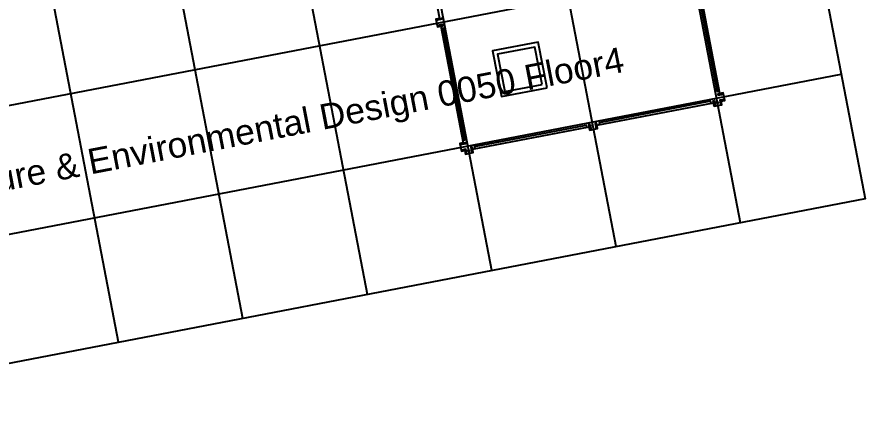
# Model space of a CAD drawing. Header units: inches. Extents: x 69199034 to 69202725, y 27673835 to 27677097.
# Drawn here: x 69200315 to 69202725, y 27673835 to 27674962 of the extents above; entities that cross this region are included whole.
import ezdxf

# ---------------------------------------------------------------- set-up
doc = ezdxf.new("R2010")
doc.units = ezdxf.units.IN
doc.header["$LTSCALE"] = 10
doc.header["$MEASUREMENT"] = 0
for name, color, linetype in [('A-GRID', 1, 'CONTINUOUS'), ('A-ROOF', 2, 'CONTINUOUS'), ('A-TTLB', 4, 'CONTINUOUS')]:
    doc.layers.add(name, color=color, linetype=linetype)
doc.styles.add('CP_TITLE', font='arial.ttf', dxfattribs={"width": 0.85, "height": 0.125})

msp = doc.modelspace()

# ---------------------------------------------------------------- linework, layer by layer
at = {"layer": 'A-GRID'}
msp.add_lwpolyline([(69202215.7, 27677097.4), (69202725.1, 27674445.9), (69199543.3, 27673834.6), (69199033.8, 27676486.1)], close=True, dxfattribs=at)
for points in [[(69202371.5, 27674378), (69201862.1, 27677029.5)], [(69202018, 27674310.1), (69201508.6, 27676961.6)], [(69201664.5, 27674242.1), (69201155, 27676893.6)], [(69201310.9, 27674174.2), (69200801.5, 27676825.7)], [(69200957.4, 27674106.3), (69200448, 27676757.8)], [(69200603.9, 27674038.4), (69200094.4, 27676689.9)], [(69199407.4, 27674541.7), (69202589.2, 27675153)], [(69199475.3, 27674188.1), (69202657.2, 27674799.4)]]:
    msp.add_lwpolyline(points, dxfattribs=at)
at = {"layer": 'A-ROOF'}
for points in [[(69201451.8, 27675289.8), (69201515.6, 27674957.9), (69201505.9, 27674956), (69201510.1, 27674934.4), (69201519.8, 27674936.3), (69201583.5, 27674604.4), (69201573.9, 27674602.5), (69201578, 27674580.9), (69201587.8, 27674582.8), (69201589.7, 27674573), (69201611.3, 27674577.1), (69201609.5, 27674586.8), (69201941.4, 27674650.6), (69201943.2, 27674640.9), (69201964.8, 27674645), (69201963, 27674654.7), (69202294.9, 27674718.5), (69202296.8, 27674708.8), (69202318.4, 27674713), (69202316.5, 27674722.8), (69202326.3, 27674724.7), (69202322.2, 27674746.3), (69202312.5, 27674744.4), (69202248.7, 27675076.4)], [(69202250.1, 27675069), (69202244.2, 27675067.9), (69202305.2, 27674750.7), (69202311.1, 27674751.8)], [(69201505.9, 27674956), (69201521.5, 27674959), (69201522.2, 27674955.6), (69201506.6, 27674952.6)], [(69201510.1, 27674934.4), (69201525.7, 27674937.4), (69201525, 27674940.9), (69201509.4, 27674937.9)], [(69201582.1, 27674611.7), (69201588, 27674612.9), (69201527.1, 27674930.1), (69201521.2, 27674928.9)], [(69202296.8, 27674708.8), (69202293.8, 27674724.4), (69202297.2, 27674725), (69202300.2, 27674709.5)], [(69202322.2, 27674746.3), (69202306.6, 27674743.3), (69202307.3, 27674739.9), (69202322.8, 27674742.8)], [(69202325.7, 27674728.1), (69202312.4, 27674725.6), (69202314.9, 27674712.3)], [(69202287.6, 27674717.1), (69202286.4, 27674723), (69201969.2, 27674662), (69201970.4, 27674656.1)], [(69201616.8, 27674588.2), (69201615.7, 27674594.1), (69201932.9, 27674655.1), (69201934, 27674649.2)], [(69201943.2, 27674640.9), (69201940.3, 27674656.5), (69201943.7, 27674657.1), (69201946.7, 27674641.6)], [(69201964.8, 27674645), (69201961.9, 27674660.6), (69201958.4, 27674660), (69201961.4, 27674644.4)], [(69201573.9, 27674602.5), (69201589.4, 27674605.5), (69201590.1, 27674602.1), (69201574.5, 27674599.1)], [(69201593.1, 27674573.6), (69201590.6, 27674586.9), (69201577.3, 27674584.3)], [(69201611.3, 27674577.1), (69201608.3, 27674592.7), (69201604.9, 27674592), (69201607.9, 27674576.5)]]:
    msp.add_lwpolyline(points, dxfattribs=at)
for points in [[(69201821.4, 27674761.1), (69201796.5, 27674890.7), (69201666.8, 27674865.8), (69201691.8, 27674736.2)], [(69201807.3, 27674770.6), (69201787, 27674876.6), (69201680.9, 27674856.3), (69201701.3, 27674750.2)]]:
    msp.add_lwpolyline(points, close=True, dxfattribs=at)
for centre in [(69202306.1, 27674718.7), (69201599, 27674582.9)]:
    msp.add_circle(centre, 2, dxfattribs=at)

# ---------------------------------------------------------------- texts
at = {"layer": 'A-TTLB', "style": 'CP_TITLE'}
msp.add_text('Architecture & Environmental Design 0050 Floor4', height=72, rotation=10.8755, dxfattribs=at).set_placement((69199876.4, 27674390.4))

doc.saveas('drawing.dxf')
